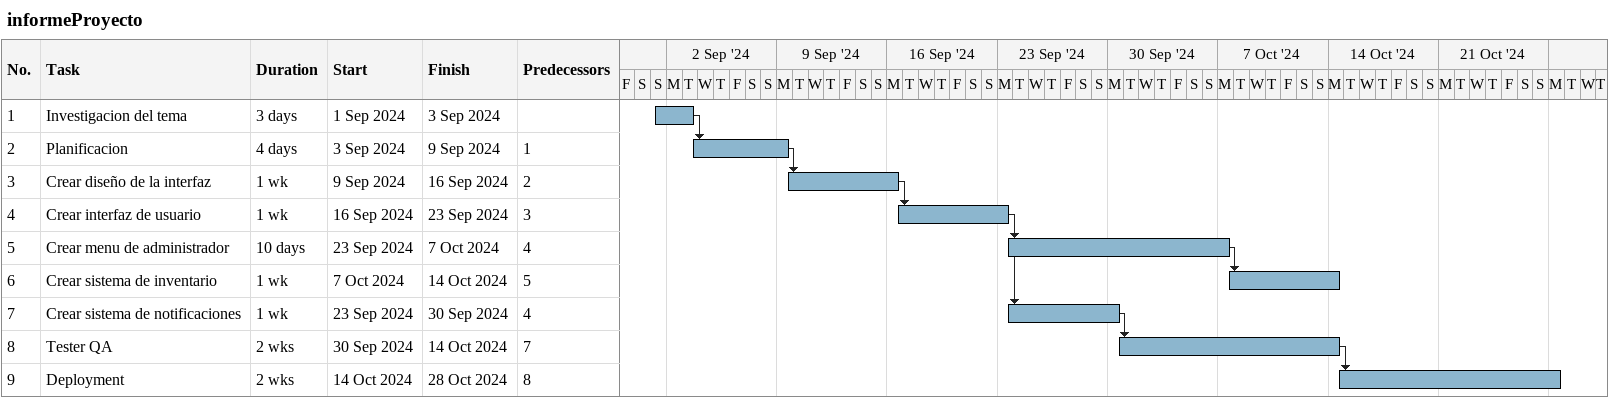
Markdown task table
informeProyecto

| ID | Task | Duration | Start | Finish | Predecessors |
|---|---|---|---|---|---|
| 1 | Investigacion del tema | 3d | 2024-09-01 | 2024-09-03 |  |
| 2 | Planificacion | 4d | 2024-09-03 | 2024-09-09 | 1 |
| 3 | Crear diseño de la interfaz | 1w | 2024-09-09 | 2024-09-16 | 2 |
| 4 | Crear interfaz de usuario | 1w | 2024-09-16 | 2024-09-23 | 3 |
| 5 | Crear menu de administrador | 10d | 2024-09-23 | 2024-10-07 | 4 |
| 6 | Crear sistema de inventario | 1w | 2024-10-07 | 2024-10-14 | 5 |
| 7 | Crear sistema de notificaciones | 1w | 2024-09-23 | 2024-09-30 | 4 |
| 8 | Tester QA | 2w | 2024-09-30 | 2024-10-14 | 7 |
| 9 | Deployment | 2w | 2024-10-14 | 2024-10-28 | 8 |
